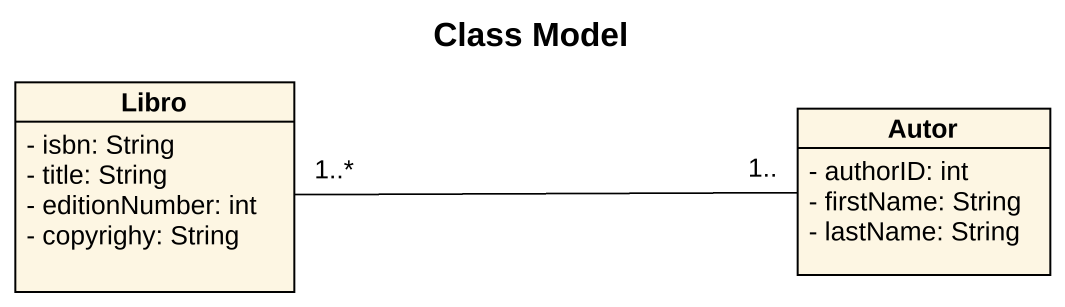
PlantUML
@startuml
title Class Model
hide circle
hide empty members
skinparam classAttributeIconSize 0
class Libro {
  - isbn: String
  - title: String
  - editionNumber: int
  - copyrighy: String
}
class Autor {
  - authorID: int
  - firstName: String
  - lastName: String
}
Libro "1..*" -right- "1.." Autor
@enduml
